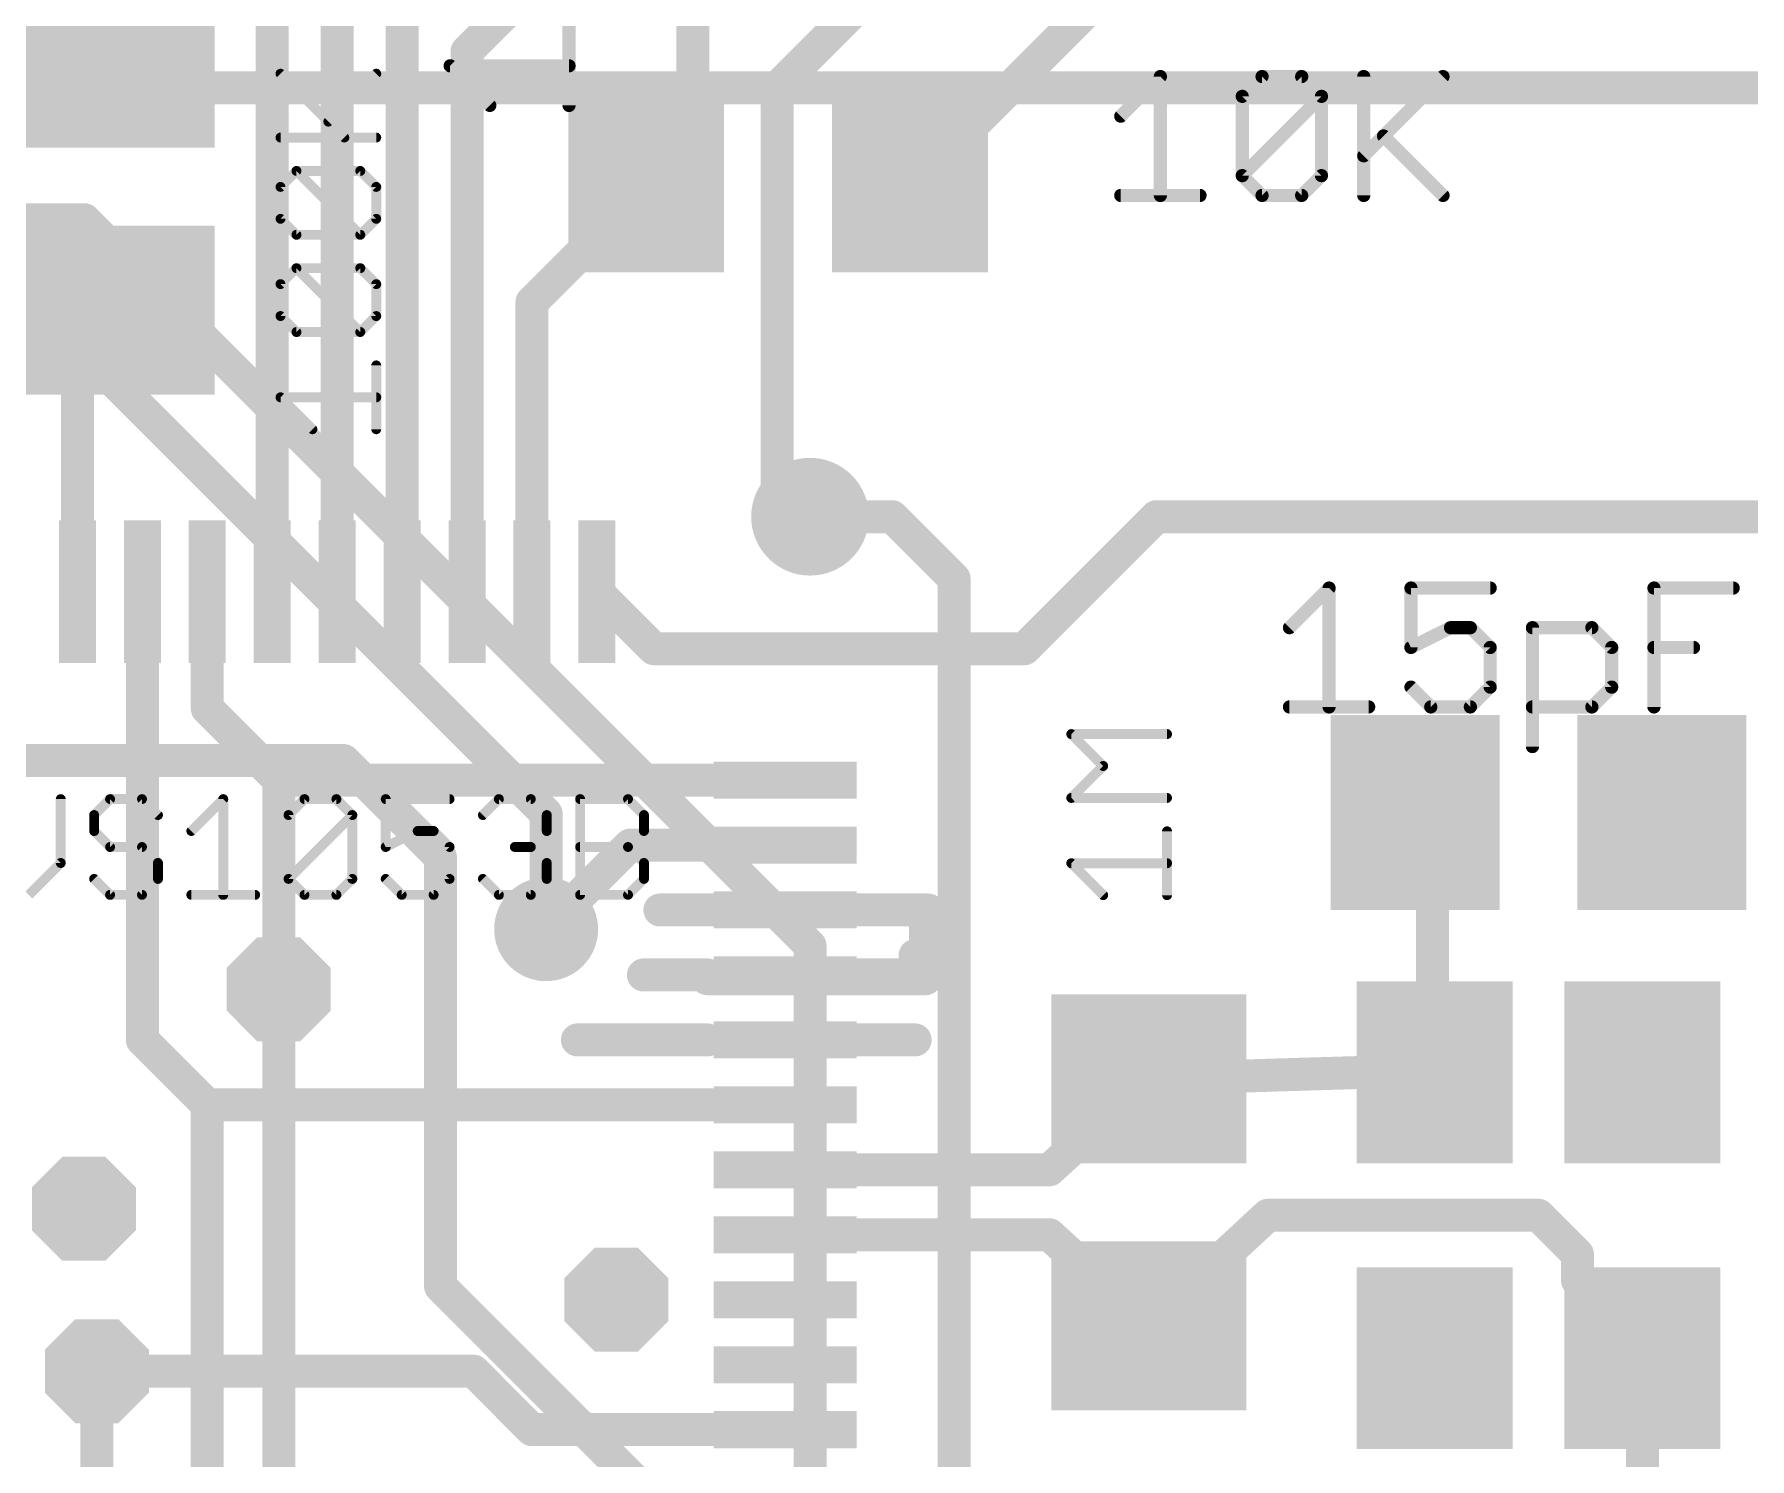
# Model space of a CAD drawing. Extents: x -2.6 to 77.4, y -0.1 to 55.9.
# Drawn here: x 36.32 to 49.53, y 24.63 to 35.59 of the extents above; entities that cross this region are included whole.
import ezdxf

# ---------------------------------------------------------------- set-up
doc = ezdxf.new("R2010")
doc.units = 0
for name, color, linetype in [('1', 12, 'CONTINUOUS'), ('16', 132, 'CONTINUOUS'), ('18', 110, 'CONTINUOUS'), ('27', 253, 'CONTINUOUS')]:
    doc.layers.add(name, color=color, linetype=linetype)

# ---------------------------------------------------------------- blocks, each defined once
blk = doc.blocks.new('RECT')
blk.add_solid([(-0.5, -0.5), (0.5, -0.5), (-0.5, 0.5), (0.5, 0.5)])
blk = doc.blocks.new('OCTAGONV')
at = {"const_width": 0.5}
blk.add_lwpolyline([(-0.25, -0.1036), (-0.25, 0.1036), (-0.1036, 0.25), (0.1036, 0.25), (0.25, 0.1036), (0.25, -0.1036), (0.1036, -0.25), (-0.1036, -0.25), (-0.25, -0.1036), (-0.25, 0.1036)], dxfattribs=at)
blk = doc.blocks.new('ROUNDV')
at = {"const_width": 0.5}
blk.add_lwpolyline([(0, -0.25, 1), (0, 0.25, 1), (0, -0.25)], format="xyb", dxfattribs=at)

msp = doc.modelspace()

# ---------------------------------------------------------------- linework, layer by layer
at = {"layer": '1', "const_width": 0.254}
for points in [[(43.061, 34.408), (45.483, 36.83)], [(38.15, 31.3), (38.15, 36.653)], [(41.389, 34.768), (41.389, 36.457)], [(38.65, 31.3), (38.65, 35.983)], [(39.65, 35.459), (40.005, 35.814)], [(42.037, 35.179), (42.672, 35.814)], [(39.15, 31.3), (39.15, 35.721)], [(39.65, 31.3), (39.65, 35.459)], [(42.037, 32.131), (42.037, 35.179)], [(41.029, 34.408), (41.389, 34.768)], [(40.15, 33.529), (41.029, 34.408)], [(36.65, 33.16), (36.957, 33.467)], [(40.15, 31.3), (40.15, 33.529)], [(36.65, 31.3), (36.65, 33.16)], [(42.291, 31.877), (42.037, 32.131)], [(43.942, 30.861), (44.958, 31.877)], [(44.958, 31.877), (51.689, 31.877)], [(37.15, 31.3), (37.15, 27.85)], [(37.65, 30.4), (37.65, 31.3)], [(40.65, 31.3), (41.089, 30.861)], [(41.089, 30.861), (43.942, 30.861)], [(38.2, 29.85), (37.65, 30.4)], [(42.1, 29.85), (38.2, 29.85)], [(38.2, 28.24), (38.2, 29.85)], [(47.084, 29.6), (46.95, 29.6)], [(47.084, 27.616), (47.084, 29.6)], [(40.259, 28.702), (40.907, 29.35)], [(40.907, 29.35), (42.1, 29.35)], [(41.135, 28.85), (42.1, 28.85)], [(42.1, 28.85), (43.2, 28.85)], [(42.1, 28.85), (43.18, 28.85)], [(43.18, 28.85), (43.18, 28.321)], [(43.1, 28.35), (43.1, 28.5)], [(41.008, 28.35), (41.5, 28.35)], [(41.5, 28.321), (41.5, 28.35)], [(43.18, 28.321), (41.5, 28.321)], [(42.1, 28.35), (43.1, 28.35)], [(37.15, 27.85), (37.65, 27.35)], [(40.5, 27.85), (41.5, 27.85)], [(42.1, 27.85), (43.1, 27.85)], [(44.9, 27.55), (47.084, 27.616)], [(47.084, 27.616), (47.1, 27.6)], [(44.134, 26.85), (44.9, 27.55)], [(42.1, 27.35), (37.65, 27.35)], [(37.65, 27.35), (37.65, 25.3)], [(42.1, 26.85), (44.134, 26.85)], [(44.9, 25.65), (45.816, 26.5)], [(45.816, 26.5), (47.9, 26.5)], [(47.9, 26.5), (48.2, 26.2)], [(42.1, 26.35), (44.134, 26.35)], [(44.134, 26.35), (44.9, 25.65)], [(48.2, 26.2), (48.2, 26)], [(48.2, 26), (48.7, 25.5)], [(48.7, 25.5), (48.7, 25.4)], [(48.7, 23.616), (48.7, 25.4)], [(36.8, 25.3), (37.65, 25.3)], [(37.65, 22.9), (37.65, 25.3)], [(39.7, 25.3), (37.65, 25.3)], [(40.15, 24.85), (39.7, 25.3)], [(42.1, 24.85), (40.15, 24.85)]]:
    msp.add_lwpolyline(points, dxfattribs=at)
at = {"layer": '1', "const_width": 0.127}
for points in [[(39.7135, 35.459, 1), (39.5865, 35.459)], [(39.6051, 35.5039, 1), (39.6949, 35.4141)], [(42.1005, 35.179, 1), (41.9735, 35.179)], [(41.9921, 35.2239, 1), (42.0819, 35.1341)], [(41.4339, 34.7231, 1), (41.3441, 34.8129)], [(41.3255, 34.768, 1), (41.4525, 34.768)], [(40.9841, 34.4529, 1), (41.0739, 34.3631)], [(41.0739, 34.3631, 1), (40.9841, 34.4529)], [(43.0161, 34.4529, 1), (43.1059, 34.3631)], [(37.0019, 33.4221, 1), (36.9121, 33.5119)], [(40.2135, 33.529, 1), (40.0865, 33.529)], [(40.1051, 33.5739, 1), (40.1949, 33.4841)], [(36.7135, 33.16, 1), (36.5865, 33.16)], [(36.6051, 33.2049, 1), (36.6949, 33.1151)], [(42.0819, 32.1759, 1), (41.9921, 32.0861)], [(41.9735, 32.131, 1), (42.1005, 32.131)], [(42.2461, 31.8321, 1), (42.3359, 31.9219)], [(44.958, 31.9405, 1), (44.958, 31.8135)], [(45.0029, 31.8321, 1), (44.9131, 31.9219)], [(36.5865, 31.3, 1), (36.7135, 31.3)], [(37.2135, 31.3, 1), (37.0865, 31.3)], [(37.7135, 31.3, 1), (37.5865, 31.3)], [(38.0865, 31.3, 1), (38.2135, 31.3)], [(38.5865, 31.3, 1), (38.7135, 31.3)], [(39.0865, 31.3, 1), (39.2135, 31.3)], [(39.5865, 31.3, 1), (39.7135, 31.3)], [(40.0865, 31.3, 1), (40.2135, 31.3)], [(40.6949, 31.3449, 1), (40.6051, 31.2551)], [(41.089, 30.9245, 1), (41.089, 30.7975)], [(41.0441, 30.8161, 1), (41.1339, 30.9059)], [(43.8971, 30.9059, 1), (43.9869, 30.8161)], [(43.942, 30.7975, 1), (43.942, 30.9245)], [(37.6949, 30.4449, 1), (37.6051, 30.3551)], [(37.5865, 30.4, 1), (37.7135, 30.4)], [(38.2, 29.9135, 1), (38.2, 29.7865)], [(38.2635, 29.85, 1), (38.1365, 29.85)], [(38.1551, 29.8051, 1), (38.2449, 29.8949)], [(42.1, 29.7865, 1), (42.1, 29.9135)], [(46.95, 29.6635, 1), (46.95, 29.5365)], [(47.1475, 29.6, 1), (47.0205, 29.6)], [(47.084, 29.5365, 1), (47.084, 29.6635)], [(40.907, 29.4135, 1), (40.907, 29.2865)], [(40.9519, 29.3051, 1), (40.8621, 29.3949)], [(42.1, 29.2865, 1), (42.1, 29.4135)], [(41.135, 28.9135, 1), (41.135, 28.7865)], [(42.1, 28.9135, 1), (42.1, 28.7865)], [(42.1, 28.9135, 1), (42.1, 28.7865)], [(42.1, 28.7865, 1), (42.1, 28.9135)], [(43.2435, 28.85, 1), (43.1165, 28.85)], [(43.18, 28.7865, 1), (43.18, 28.9135)], [(43.2, 28.7865, 1), (43.2, 28.9135)], [(40.2141, 28.7469, 1), (40.3039, 28.6571)], [(43.1635, 28.5, 1), (43.0365, 28.5)], [(41.008, 28.4135, 1), (41.008, 28.2865)], [(41.5635, 28.35, 1), (41.4365, 28.35)], [(41.5, 28.3845, 1), (41.5, 28.2575)], [(41.5, 28.2865, 1), (41.5, 28.4135)], [(42.1, 28.4135, 1), (42.1, 28.2865)], [(43.0365, 28.35, 1), (43.1635, 28.35)], [(43.1, 28.2865, 1), (43.1, 28.4135)], [(43.18, 28.2575, 1), (43.18, 28.3845)], [(38.1365, 28.24, 1), (38.2635, 28.24)], [(41.4365, 28.321, 1), (41.5635, 28.321)], [(43.1165, 28.321, 1), (43.2435, 28.321)], [(37.1949, 27.8949, 1), (37.1051, 27.8051)], [(37.0865, 27.85, 1), (37.2135, 27.85)], [(40.5, 27.9135, 1), (40.5, 27.7865)], [(41.5, 27.7865, 1), (41.5, 27.9135)], [(42.1, 27.9135, 1), (42.1, 27.7865)], [(43.1, 27.7865, 1), (43.1, 27.9135)], [(47.1289, 27.6609, 1), (47.0391, 27.5711)], [(47.0859, 27.5525, 1), (47.0821, 27.6795)], [(44.8981, 27.6135, 1), (44.9019, 27.4865)], [(44.9428, 27.5031, 1), (44.8572, 27.5969)], [(47.0205, 27.616, 1), (47.1475, 27.616)], [(47.0551, 27.5551, 1), (47.1449, 27.6449)], [(37.65, 27.4135, 1), (37.65, 27.2865)], [(37.7135, 27.35, 1), (37.5865, 27.35)], [(42.1, 27.2865, 1), (42.1, 27.4135)], [(37.6051, 27.3051, 1), (37.6949, 27.3949)], [(42.1, 26.9135, 1), (42.1, 26.7865)], [(44.0912, 26.8969, 1), (44.1768, 26.8031)], [(44.134, 26.7865, 1), (44.134, 26.9135)], [(45.816, 26.5635, 1), (45.816, 26.4365)], [(45.8592, 26.4535, 1), (45.7728, 26.5465)], [(47.9449, 26.5449, 1), (47.8551, 26.4551)], [(47.9, 26.4365, 1), (47.9, 26.5635)], [(42.1, 26.4135, 1), (42.1, 26.2865)], [(44.1768, 26.3969, 1), (44.0912, 26.3031)], [(44.134, 26.2865, 1), (44.134, 26.4135)], [(48.2635, 26.2, 1), (48.1365, 26.2)], [(48.1551, 26.1551, 1), (48.2449, 26.2449)], [(48.2449, 26.0449, 1), (48.1551, 25.9551)], [(48.1365, 26, 1), (48.2635, 26)], [(44.8568, 25.6965, 1), (44.9432, 25.6035)], [(44.8572, 25.6031, 1), (44.9428, 25.6969)], [(48.7635, 25.5, 1), (48.6365, 25.5)], [(48.7635, 25.4, 1), (48.6365, 25.4)], [(48.6551, 25.4551, 1), (48.7449, 25.5449)], [(36.8, 25.3635, 1), (36.8, 25.2365)], [(37.7135, 25.3, 1), (37.5865, 25.3)], [(37.65, 25.3635, 1), (37.65, 25.2365)], [(37.5865, 25.3, 1), (37.7135, 25.3)], [(37.65, 25.2365, 1), (37.65, 25.3635)], [(39.7449, 25.3449, 1), (39.6551, 25.2551)], [(39.7, 25.2365, 1), (39.7, 25.3635)], [(48.6365, 25.4, 1), (48.7635, 25.4)], [(40.15, 24.9135, 1), (40.15, 24.7865)], [(42.1, 24.7865, 1), (42.1, 24.9135)], [(40.1051, 24.8051, 1), (40.1949, 24.8949)]]:
    msp.add_lwpolyline(points, format="xyb", dxfattribs=at)
at = {"layer": '16', "const_width": 0.254}
for points in [[(27.178, 35.179), (54.356, 35.179)], [(35.179, 34.163), (36.703, 34.163)], [(36.703, 34.163), (42.291, 28.575)], [(27.178, 33.401), (36.449, 33.401)], [(36.449, 33.401), (40.259, 29.591)], [(42.923, 31.877), (42.291, 31.877)], [(43.4, 31.4), (42.923, 31.877)], [(43.4, 24.1), (43.4, 31.4)], [(35.85, 30), (38.7, 30)], [(38.7, 30), (39.446, 29.254)], [(40.259, 29.591), (40.259, 28.702)], [(39.446, 29.254), (39.446, 25.954)], [(42.291, 28.575), (42.291, 23.876)], [(38.2, 28.24), (38.2, 23.35)], [(46, 19.4), (39.446, 25.954)], [(36.8, 25.3), (36.8, 22.957)]]:
    msp.add_lwpolyline(points, dxfattribs=at)
at = {"layer": '16', "const_width": 0.127}
for points in [[(36.7479, 34.2079, 1), (36.6581, 34.1181)], [(36.703, 34.0995, 1), (36.703, 34.2265)], [(36.4939, 33.4459, 1), (36.4041, 33.3561)], [(36.449, 33.3375, 1), (36.449, 33.4645)], [(42.291, 31.9405, 1), (42.291, 31.8135)], [(42.9679, 31.9219, 1), (42.8781, 31.8321)], [(42.923, 31.8135, 1), (42.923, 31.9405)], [(43.4635, 31.4, 1), (43.3365, 31.4)], [(43.3551, 31.3551, 1), (43.4449, 31.4449)], [(38.7449, 30.0449, 1), (38.6551, 29.9551)], [(38.7, 29.9365, 1), (38.7, 30.0635)], [(40.3225, 29.591, 1), (40.1955, 29.591)], [(40.2141, 29.5461, 1), (40.3039, 29.6359)], [(39.5095, 29.254, 1), (39.3825, 29.254)], [(39.4011, 29.2091, 1), (39.4909, 29.2989)], [(40.1955, 28.702, 1), (40.3225, 28.702)], [(42.3545, 28.575, 1), (42.2275, 28.575)], [(42.2461, 28.5301, 1), (42.3359, 28.6199)], [(38.2635, 28.24, 1), (38.1365, 28.24)], [(39.4909, 25.9989, 1), (39.4011, 25.9091)], [(39.3825, 25.954, 1), (39.5095, 25.954)], [(36.8635, 25.3, 1), (36.7365, 25.3)]]:
    msp.add_lwpolyline(points, format="xyb", dxfattribs=at)
at = {"layer": '27'}
for points, const_width in [([(40.4352, 35.0427), (40.4352, 35.6528)], 0.1016), ([(39.8251, 35.0427), (39.52, 35.3477)], 0.1016), ([(39.52, 35.3477), (40.4352, 35.3477)], 0.1016), ([(38.7052, 34.7953), (38.2137, 35.2868)], 0.0762), ([(38.5823, 34.9182), (38.9509, 35.2868)], 0.0762), ([(44.6834, 34.9599), (44.9885, 35.265)], 0.1016), ([(44.9885, 35.265), (44.9885, 34.3498)], 0.1016), ([(45.6189, 35.1125), (45.7714, 35.265)], 0.1016), ([(45.7714, 35.265), (46.0765, 35.265)], 0.1016), ([(46.0765, 35.265), (46.229, 35.1125)], 0.1016), ([(46.5544, 35.265), (46.5544, 34.3498)], 0.1016), ([(46.5544, 34.6549), (47.1646, 35.265)], 0.1016), ([(45.6189, 34.5023), (45.6189, 35.1125)], 0.1016), ([(45.6189, 34.5023), (46.229, 35.1125)], 0.1016), ([(46.229, 35.1125), (46.229, 34.5023)], 0.1016), ([(38.2137, 34.7953), (38.9509, 34.7953)], 0.0762), ([(46.707, 34.8074), (47.1646, 34.3498)], 0.1016), ([(38.2137, 34.4155), (38.3365, 34.5384)], 0.0762), ([(38.3365, 34.5384), (38.828, 34.5384)], 0.0762), ([(38.828, 34.0469), (38.3365, 34.5384)], 0.0762), ([(38.828, 34.5384), (38.9509, 34.4155)], 0.0762), ([(45.7714, 34.3498), (45.6189, 34.5023)], 0.1016), ([(46.229, 34.5023), (46.0765, 34.3498)], 0.1016), ([(38.2137, 34.1698), (38.2137, 34.4155)], 0.0762), ([(38.9509, 34.4155), (38.9509, 34.1698)], 0.0762), ([(44.6834, 34.3498), (45.2935, 34.3498)], 0.1016), ([(46.0765, 34.3498), (45.7714, 34.3498)], 0.1016), ([(38.3365, 34.0469), (38.2137, 34.1698)], 0.0762), ([(38.828, 34.0469), (38.3365, 34.0469)], 0.0762), ([(38.9509, 34.1698), (38.828, 34.0469)], 0.0762), ([(38.2137, 33.6671), (38.3365, 33.79)], 0.0762), ([(38.3365, 33.79), (38.828, 33.79)], 0.0762), ([(38.828, 33.2985), (38.3365, 33.79)], 0.0762), ([(38.828, 33.79), (38.9509, 33.6671)], 0.0762), ([(38.2137, 33.4214), (38.2137, 33.6671)], 0.0762), ([(38.9509, 33.6671), (38.9509, 33.4214)], 0.0762), ([(38.3365, 33.2985), (38.2137, 33.4214)], 0.0762), ([(38.9509, 33.4214), (38.828, 33.2985)], 0.0762), ([(38.828, 33.2985), (38.3365, 33.2985)], 0.0762), ([(38.9509, 32.5501), (38.9509, 33.0416)], 0.0762), ([(38.4594, 32.5501), (38.2137, 32.7958)], 0.0762), ([(38.2137, 32.7958), (38.9509, 32.7958)], 0.0762), ([(45.9823, 31.0229), (46.2874, 31.328)], 0.1016), ([(46.2874, 31.328), (46.2874, 30.4128)], 0.1016), ([(47.5279, 31.328), (46.9178, 31.328)], 0.1016), ([(46.9178, 31.328), (46.9178, 30.8704)], 0.1016), ([(48.7889, 30.4128), (48.7889, 31.328)], 0.1016), ([(48.7889, 31.328), (49.399, 31.328)], 0.1016), ([(46.9178, 30.8704), (47.2229, 31.0229)], 0.1016), ([(47.2229, 31.0229), (47.3754, 31.0229)], 0.1016), ([(47.3754, 31.0229), (47.5279, 30.8704)], 0.1016), ([(47.8533, 30.1077), (47.8533, 31.0229)], 0.1016), ([(47.8533, 31.0229), (48.3109, 31.0229)], 0.1016), ([(48.3109, 31.0229), (48.4635, 30.8704)], 0.1016), ([(47.5279, 30.8704), (47.5279, 30.5653)], 0.1016), ([(48.4635, 30.8704), (48.4635, 30.5653)], 0.1016), ([(48.7889, 30.8704), (49.0939, 30.8704)], 0.1016), ([(47.0703, 30.4128), (46.9178, 30.5653)], 0.1016), ([(47.5279, 30.5653), (47.3754, 30.4128)], 0.1016), ([(48.4635, 30.5653), (48.3109, 30.4128)], 0.1016), ([(45.9823, 30.4128), (46.5924, 30.4128)], 0.1016), ([(47.3754, 30.4128), (47.0703, 30.4128)], 0.1016), ([(48.3109, 30.4128), (47.8533, 30.4128)], 0.1016), ([(44.5482, 29.9581), (44.3025, 30.2039)], 0.0762), ([(44.3025, 30.2039), (45.0397, 30.2039)], 0.0762), ([(44.3025, 29.7124), (44.5482, 29.9581)], 0.0762), ([(36.5218, 29.2119), (36.5218, 29.7034)], 0.0762), ([(36.9016, 29.7034), (36.7787, 29.5806)], 0.0762), ([(37.1473, 29.7034), (36.9016, 29.7034)], 0.0762), ([(37.2702, 29.5806), (37.1473, 29.7034)], 0.0762), ([(37.5271, 29.4577), (37.7729, 29.7034)], 0.0762), ([(37.7729, 29.7034), (37.7729, 28.9662)], 0.0762), ([(38.2755, 29.5806), (38.3984, 29.7034)], 0.0762), ([(38.3984, 29.7034), (38.6442, 29.7034)], 0.0762), ([(38.6442, 29.7034), (38.767, 29.5806)], 0.0762), ([(39.5154, 29.7034), (39.024, 29.7034)], 0.0762), ([(39.024, 29.7034), (39.024, 29.3348)], 0.0762), ([(39.7724, 29.5806), (39.8952, 29.7034)], 0.0762), ([(39.8952, 29.7034), (40.141, 29.7034)], 0.0762), ([(40.141, 29.7034), (40.2639, 29.5806)], 0.0762), ([(40.5208, 28.9662), (40.5208, 29.7034)], 0.0762), ([(40.5208, 29.7034), (40.8894, 29.7034)], 0.0762), ([(40.8894, 29.7034), (41.0123, 29.5806)], 0.0762), ([(45.0397, 29.7124), (44.3025, 29.7124)], 0.0762), ([(36.7787, 29.5806), (36.7787, 29.4577)], 0.0762), ([(38.2755, 29.0891), (38.2755, 29.5806)], 0.0762), ([(38.2755, 29.0891), (38.767, 29.5806)], 0.0762), ([(38.767, 29.5806), (38.767, 29.0891)], 0.0762), ([(40.2639, 29.5806), (40.2639, 29.4577)], 0.0762), ([(41.0123, 29.5806), (41.0123, 29.4577)], 0.0762), ([(36.7787, 29.4577), (36.9016, 29.3348)], 0.0762), ([(39.024, 29.3348), (39.2697, 29.4577)], 0.0762), ([(39.2697, 29.4577), (39.3926, 29.4577)], 0.0762), ([(39.3926, 29.4577), (39.5154, 29.3348)], 0.0762), ([(40.2639, 29.4577), (40.141, 29.3348)], 0.0762), ([(41.0123, 29.4577), (40.8894, 29.3348)], 0.0762), ([(45.0397, 28.964), (45.0397, 29.4555)], 0.0762), ([(36.9016, 29.3348), (37.1473, 29.3348)], 0.0762), ([(37.1473, 29.3348), (37.2702, 29.2119)], 0.0762), ([(39.5154, 29.3348), (39.5154, 29.0891)], 0.0762), ([(40.141, 29.3348), (40.0181, 29.3348)], 0.0762), ([(40.141, 29.3348), (40.2639, 29.2119)], 0.0762), ([(40.5208, 29.3348), (40.8894, 29.3348)], 0.0762), ([(40.8894, 29.3348), (41.0123, 29.2119)], 0.0762), ([(36.276, 28.9662), (36.5218, 29.2119)], 0.0762), ([(37.2702, 29.2119), (37.2702, 29.0891)], 0.0762), ([(40.2639, 29.2119), (40.2639, 29.0891)], 0.0762), ([(41.0123, 29.2119), (41.0123, 29.0891)], 0.0762), ([(44.5482, 28.964), (44.3025, 29.2097)], 0.0762), ([(44.3025, 29.2097), (45.0397, 29.2097)], 0.0762), ([(36.9016, 28.9662), (36.7787, 29.0891)], 0.0762), ([(37.2702, 29.0891), (37.1473, 28.9662)], 0.0762), ([(38.3984, 28.9662), (38.2755, 29.0891)], 0.0762), ([(38.767, 29.0891), (38.6442, 28.9662)], 0.0762), ([(39.1468, 28.9662), (39.024, 29.0891)], 0.0762), ([(39.5154, 29.0891), (39.3926, 28.9662)], 0.0762), ([(39.8952, 28.9662), (39.7724, 29.0891)], 0.0762), ([(40.2639, 29.0891), (40.141, 28.9662)], 0.0762), ([(41.0123, 29.0891), (40.8894, 28.9662)], 0.0762), ([(37.1473, 28.9662), (36.9016, 28.9662)], 0.0762), ([(37.5271, 28.9662), (38.0186, 28.9662)], 0.0762), ([(38.6442, 28.9662), (38.3984, 28.9662)], 0.0762), ([(39.3926, 28.9662), (39.1468, 28.9662)], 0.0762), ([(40.141, 28.9662), (39.8952, 28.9662)], 0.0762), ([(40.8894, 28.9662), (40.5208, 28.9662)], 0.0762)]:
    msp.add_lwpolyline(points, dxfattribs=dict(at, const_width=const_width))
for points, const_width in [([(39.52, 35.3731, 1), (39.52, 35.3223)], 0.0508), ([(39.538, 35.3657, 1), (39.5021, 35.3298)], 0.0508), ([(40.4352, 35.3223, 1), (40.4352, 35.3731)], 0.0508), ([(38.2271, 35.3003, 1), (38.2002, 35.2734)], 0.0381), ([(38.9644, 35.2734, 1), (38.9374, 35.3003)], 0.0381), ([(45.0139, 35.265, 1), (44.9631, 35.265)], 0.0508), ([(45.0064, 35.247, 1), (44.9705, 35.2829)], 0.0508), ([(45.7714, 35.2904, 1), (45.7714, 35.2396)], 0.0508), ([(45.7894, 35.247, 1), (45.7535, 35.2829)], 0.0508), ([(46.0945, 35.2829, 1), (46.0585, 35.247)], 0.0508), ([(46.0765, 35.2396, 1), (46.0765, 35.2904)], 0.0508), ([(46.5798, 35.265, 1), (46.529, 35.265)], 0.0508), ([(47.1825, 35.247, 1), (47.1466, 35.2829)], 0.0508), ([(45.6443, 35.1125, 1), (45.5935, 35.1125)], 0.0508), ([(45.601, 35.1304, 1), (45.6369, 35.0945)], 0.0508), ([(46.2544, 35.1125, 1), (46.2036, 35.1125)], 0.0508), ([(46.247, 35.0945, 1), (46.2111, 35.1304)], 0.0508), ([(46.2111, 35.0945, 1), (46.247, 35.1304)], 0.0508), ([(39.8071, 35.0247, 1), (39.843, 35.0606)], 0.0508), ([(40.4098, 35.0427, 1), (40.4606, 35.0427)], 0.0508), ([(44.6654, 34.9779, 1), (44.7014, 34.942)], 0.0508), ([(38.5688, 34.9317, 1), (38.5958, 34.9047)], 0.0381), ([(38.2137, 34.8144, 1), (38.2137, 34.7763)], 0.0381), ([(38.6917, 34.7819, 1), (38.7186, 34.8088)], 0.0381), ([(38.9509, 34.7763, 1), (38.9509, 34.8144)], 0.0381), ([(46.7249, 34.8254, 1), (46.689, 34.7894)], 0.0508), ([(46.5365, 34.6728, 1), (46.5724, 34.6369)], 0.0508), ([(38.3365, 34.5575, 1), (38.3365, 34.5194)], 0.0381), ([(38.35, 34.5519, 1), (38.3231, 34.5249)], 0.0381), ([(38.35, 34.5249, 1), (38.3231, 34.5519)], 0.0381), ([(38.8415, 34.5519, 1), (38.8146, 34.5249)], 0.0381), ([(38.828, 34.5194, 1), (38.828, 34.5575)], 0.0381), ([(45.5935, 34.5023, 1), (45.6443, 34.5023)], 0.0508), ([(45.6369, 34.5203, 1), (45.601, 34.4844)], 0.0508), ([(45.601, 34.5203, 1), (45.6369, 34.4844)], 0.0508), ([(46.2036, 34.5023, 1), (46.2544, 34.5023)], 0.0508), ([(46.247, 34.4844, 1), (46.2111, 34.5203)], 0.0508), ([(38.2327, 34.4155, 1), (38.1946, 34.4155)], 0.0381), ([(38.2002, 34.429, 1), (38.2271, 34.4021)], 0.0381), ([(38.97, 34.4155, 1), (38.9319, 34.4155)], 0.0381), ([(38.9374, 34.4021, 1), (38.9644, 34.429)], 0.0381), ([(44.6834, 34.3752, 1), (44.6834, 34.3244)], 0.0508), ([(44.9631, 34.3498, 1), (45.0139, 34.3498)], 0.0508), ([(45.2935, 34.3244, 1), (45.2935, 34.3752)], 0.0508), ([(45.7714, 34.3752, 1), (45.7714, 34.3244)], 0.0508), ([(45.7535, 34.3318, 1), (45.7894, 34.3678)], 0.0508), ([(46.0585, 34.3678, 1), (46.0945, 34.3318)], 0.0508), ([(46.0765, 34.3244, 1), (46.0765, 34.3752)], 0.0508), ([(46.529, 34.3498, 1), (46.5798, 34.3498)], 0.0508), ([(47.1466, 34.3318, 1), (47.1825, 34.3678)], 0.0508), ([(38.2271, 34.1833, 1), (38.2002, 34.1563)], 0.0381), ([(38.1946, 34.1698, 1), (38.2327, 34.1698)], 0.0381), ([(38.3365, 34.066, 1), (38.3365, 34.0279)], 0.0381), ([(38.3231, 34.0335, 1), (38.35, 34.0604)], 0.0381), ([(38.8146, 34.0604, 1), (38.8415, 34.0335)], 0.0381), ([(38.8146, 34.0335, 1), (38.8415, 34.0604)], 0.0381), ([(38.828, 34.0279, 1), (38.828, 34.066)], 0.0381), ([(38.9319, 34.1698, 1), (38.97, 34.1698)], 0.0381), ([(38.9644, 34.1563, 1), (38.9374, 34.1833)], 0.0381), ([(38.35, 33.8035, 1), (38.3231, 33.7765)], 0.0381), ([(38.3365, 33.809, 1), (38.3365, 33.7709)], 0.0381), ([(38.35, 33.7765, 1), (38.3231, 33.8035)], 0.0381), ([(38.8415, 33.8035, 1), (38.8146, 33.7765)], 0.0381), ([(38.828, 33.7709, 1), (38.828, 33.809)], 0.0381), ([(38.2327, 33.6671, 1), (38.1946, 33.6671)], 0.0381), ([(38.2002, 33.6806, 1), (38.2271, 33.6537)], 0.0381), ([(38.97, 33.6671, 1), (38.9319, 33.6671)], 0.0381), ([(38.9374, 33.6537, 1), (38.9644, 33.6806)], 0.0381), ([(38.2271, 33.4349, 1), (38.2002, 33.4079)], 0.0381), ([(38.1946, 33.4214, 1), (38.2327, 33.4214)], 0.0381), ([(38.9319, 33.4214, 1), (38.97, 33.4214)], 0.0381), ([(38.9644, 33.4079, 1), (38.9374, 33.4349)], 0.0381), ([(38.3365, 33.3176, 1), (38.3365, 33.2795)], 0.0381), ([(38.3231, 33.285, 1), (38.35, 33.312)], 0.0381), ([(38.8146, 33.312, 1), (38.8415, 33.285)], 0.0381), ([(38.8146, 33.285, 1), (38.8415, 33.312)], 0.0381), ([(38.828, 33.2795, 1), (38.828, 33.3176)], 0.0381), ([(38.97, 33.0416, 1), (38.9319, 33.0416)], 0.0381), ([(38.2137, 32.8149, 1), (38.2137, 32.7768)], 0.0381), ([(38.2271, 32.8093, 1), (38.2002, 32.7824)], 0.0381), ([(38.9509, 32.7768, 1), (38.9509, 32.8149)], 0.0381), ([(38.4459, 32.5366, 1), (38.4729, 32.5636)], 0.0381), ([(38.9319, 32.5501, 1), (38.97, 32.5501)], 0.0381), ([(46.3128, 31.328, 1), (46.262, 31.328)], 0.0508), ([(46.3053, 31.31, 1), (46.2694, 31.3459)], 0.0508), ([(46.9178, 31.3534, 1), (46.9178, 31.3026)], 0.0508), ([(46.9432, 31.328, 1), (46.8924, 31.328)], 0.0508), ([(47.5279, 31.3026, 1), (47.5279, 31.3534)], 0.0508), ([(48.8143, 31.328, 1), (48.7635, 31.328)], 0.0508), ([(48.7889, 31.3534, 1), (48.7889, 31.3026)], 0.0508), ([(49.399, 31.3026, 1), (49.399, 31.3534)], 0.0508), ([(45.9643, 31.0409, 1), (46.0003, 31.005)], 0.0508), ([(47.2229, 31.0483, 1), (47.2229, 30.9975)], 0.0508), ([(47.2342, 31.0002, 1), (47.2115, 31.0456)], 0.0508), ([(47.3934, 31.0409, 1), (47.3574, 31.005)], 0.0508), ([(47.3754, 30.9975, 1), (47.3754, 31.0483)], 0.0508), ([(47.8787, 31.0229, 1), (47.8279, 31.0229)], 0.0508), ([(47.8533, 31.0483, 1), (47.8533, 30.9975)], 0.0508), ([(48.3289, 31.0409, 1), (48.293, 31.005)], 0.0508), ([(48.3109, 30.9975, 1), (48.3109, 31.0483)], 0.0508), ([(46.9065, 30.8931, 1), (46.9292, 30.8477)], 0.0508), ([(47.5533, 30.8704, 1), (47.5025, 30.8704)], 0.0508), ([(47.51, 30.8524, 1), (47.5459, 30.8884)], 0.0508), ([(48.4889, 30.8704, 1), (48.4381, 30.8704)], 0.0508), ([(48.4455, 30.8524, 1), (48.4814, 30.8884)], 0.0508), ([(48.7889, 30.8958, 1), (48.7889, 30.845)], 0.0508), ([(49.0939, 30.845, 1), (49.0939, 30.8958)], 0.0508), ([(46.8924, 30.8704, 1), (46.9432, 30.8704)], 0.0508), ([(46.9358, 30.5833, 1), (46.8999, 30.5474)], 0.0508), ([(47.5025, 30.5653, 1), (47.5533, 30.5653)], 0.0508), ([(47.5459, 30.5474, 1), (47.51, 30.5833)], 0.0508), ([(48.4381, 30.5653, 1), (48.4889, 30.5653)], 0.0508), ([(48.4814, 30.5474, 1), (48.4455, 30.5833)], 0.0508), ([(45.9823, 30.4382, 1), (45.9823, 30.3874)], 0.0508), ([(46.262, 30.4128, 1), (46.3128, 30.4128)], 0.0508), ([(46.5924, 30.3874, 1), (46.5924, 30.4382)], 0.0508), ([(47.0703, 30.4382, 1), (47.0703, 30.3874)], 0.0508), ([(47.0524, 30.3948, 1), (47.0883, 30.4308)], 0.0508), ([(47.3574, 30.4308, 1), (47.3934, 30.3948)], 0.0508), ([(47.3754, 30.3874, 1), (47.3754, 30.4382)], 0.0508), ([(47.8533, 30.4382, 1), (47.8533, 30.3874)], 0.0508), ([(48.293, 30.4308, 1), (48.3289, 30.3948)], 0.0508), ([(48.3109, 30.3874, 1), (48.3109, 30.4382)], 0.0508), ([(48.7635, 30.4128, 1), (48.8143, 30.4128)], 0.0508), ([(44.3159, 30.2173, 1), (44.289, 30.1904)], 0.0381), ([(44.3025, 30.2229, 1), (44.3025, 30.1848)], 0.0381), ([(45.0397, 30.1848, 1), (45.0397, 30.2229)], 0.0381), ([(47.8279, 30.1077, 1), (47.8787, 30.1077)], 0.0508), ([(44.5617, 29.9447, 1), (44.5347, 29.9716)], 0.0381), ([(44.5347, 29.9447, 1), (44.5617, 29.9716)], 0.0381), ([(36.5408, 29.7034, 1), (36.5027, 29.7034)], 0.0381), ([(36.9016, 29.7225, 1), (36.9016, 29.6844)], 0.0381), ([(36.915, 29.69, 1), (36.8881, 29.7169)], 0.0381), ([(37.1608, 29.7169, 1), (37.1338, 29.69)], 0.0381), ([(37.1473, 29.6844, 1), (37.1473, 29.7225)], 0.0381), ([(37.7919, 29.7034, 1), (37.7538, 29.7034)], 0.0381), ([(37.7863, 29.69, 1), (37.7594, 29.7169)], 0.0381), ([(38.3984, 29.7225, 1), (38.3984, 29.6844)], 0.0381), ([(38.4119, 29.69, 1), (38.3849, 29.7169)], 0.0381), ([(38.6576, 29.7169, 1), (38.6307, 29.69)], 0.0381), ([(38.6442, 29.6844, 1), (38.6442, 29.7225)], 0.0381), ([(39.043, 29.7034, 1), (39.0049, 29.7034)], 0.0381), ([(39.024, 29.7225, 1), (39.024, 29.6844)], 0.0381), ([(39.5154, 29.6844, 1), (39.5154, 29.7225)], 0.0381), ([(39.8952, 29.7225, 1), (39.8952, 29.6844)], 0.0381), ([(39.9087, 29.69, 1), (39.8818, 29.7169)], 0.0381), ([(40.1545, 29.7169, 1), (40.1275, 29.69)], 0.0381), ([(40.141, 29.6844, 1), (40.141, 29.7225)], 0.0381), ([(40.5398, 29.7034, 1), (40.5017, 29.7034)], 0.0381), ([(40.5208, 29.7225, 1), (40.5208, 29.6844)], 0.0381), ([(40.9029, 29.7169, 1), (40.8759, 29.69)], 0.0381), ([(40.8894, 29.6844, 1), (40.8894, 29.7225)], 0.0381), ([(44.289, 29.7259, 1), (44.3159, 29.6989)], 0.0381), ([(44.3025, 29.7314, 1), (44.3025, 29.6933)], 0.0381), ([(45.0397, 29.6933, 1), (45.0397, 29.7314)], 0.0381), ([(36.7652, 29.594, 1), (36.7922, 29.5671)], 0.0381), ([(36.7978, 29.5806, 1), (36.7597, 29.5806)], 0.0381), ([(37.2567, 29.5671, 1), (37.2837, 29.594)], 0.0381), ([(38.2946, 29.5806, 1), (38.2565, 29.5806)], 0.0381), ([(38.2621, 29.594, 1), (38.289, 29.5671)], 0.0381), ([(38.7861, 29.5806, 1), (38.748, 29.5806)], 0.0381), ([(38.7805, 29.5671, 1), (38.7536, 29.594)], 0.0381), ([(38.7536, 29.5671, 1), (38.7805, 29.594)], 0.0381), ([(39.7589, 29.594, 1), (39.7858, 29.5671)], 0.0381), ([(40.2829, 29.5806, 1), (40.2448, 29.5806)], 0.0381), ([(40.2504, 29.5671, 1), (40.2773, 29.594)], 0.0381), ([(41.0313, 29.5806, 1), (40.9932, 29.5806)], 0.0381), ([(40.9988, 29.5671, 1), (41.0257, 29.594)], 0.0381), ([(36.7922, 29.4712, 1), (36.7652, 29.4442)], 0.0381), ([(36.7597, 29.4577, 1), (36.7978, 29.4577)], 0.0381), ([(37.5137, 29.4712, 1), (37.5406, 29.4442)], 0.0381), ([(39.2697, 29.4767, 1), (39.2697, 29.4386)], 0.0381), ([(39.2782, 29.4406, 1), (39.2612, 29.4747)], 0.0381), ([(39.406, 29.4712, 1), (39.3791, 29.4442)], 0.0381), ([(39.3926, 29.4386, 1), (39.3926, 29.4767)], 0.0381), ([(40.2448, 29.4577, 1), (40.2829, 29.4577)], 0.0381), ([(40.2773, 29.4442, 1), (40.2504, 29.4712)], 0.0381), ([(40.9932, 29.4577, 1), (41.0313, 29.4577)], 0.0381), ([(41.0257, 29.4442, 1), (40.9988, 29.4712)], 0.0381), ([(45.0588, 29.4555, 1), (45.0207, 29.4555)], 0.0381), ([(36.9016, 29.3539, 1), (36.9016, 29.3158)], 0.0381), ([(36.8881, 29.3213, 1), (36.915, 29.3483)], 0.0381), ([(37.1608, 29.3483, 1), (37.1338, 29.3213)], 0.0381), ([(37.1473, 29.3158, 1), (37.1473, 29.3539)], 0.0381), ([(39.0154, 29.3519, 1), (39.0325, 29.3178)], 0.0381), ([(39.0049, 29.3348, 1), (39.043, 29.3348)], 0.0381), ([(39.5345, 29.3348, 1), (39.4964, 29.3348)], 0.0381), ([(39.502, 29.3213, 1), (39.5289, 29.3483)], 0.0381), ([(40.0181, 29.3539, 1), (40.0181, 29.3158)], 0.0381), ([(40.1545, 29.3483, 1), (40.1275, 29.3213)], 0.0381), ([(40.1275, 29.3483, 1), (40.1545, 29.3213)], 0.0381), ([(40.141, 29.3158, 1), (40.141, 29.3539)], 0.0381), ([(40.5208, 29.3539, 1), (40.5208, 29.3158)], 0.0381), ([(40.9029, 29.3483, 1), (40.8759, 29.3213)], 0.0381), ([(40.8759, 29.3483, 1), (40.9029, 29.3213)], 0.0381), ([(40.8894, 29.3158, 1), (40.8894, 29.3539)], 0.0381), ([(36.5027, 29.2119, 1), (36.5408, 29.2119)], 0.0381), ([(36.5352, 29.1985, 1), (36.5083, 29.2254)], 0.0381), ([(37.2892, 29.2119, 1), (37.2511, 29.2119)], 0.0381), ([(37.2567, 29.1985, 1), (37.2837, 29.2254)], 0.0381), ([(40.2829, 29.2119, 1), (40.2448, 29.2119)], 0.0381), ([(40.2504, 29.1985, 1), (40.2773, 29.2254)], 0.0381), ([(41.0313, 29.2119, 1), (40.9932, 29.2119)], 0.0381), ([(40.9988, 29.1985, 1), (41.0257, 29.2254)], 0.0381), ([(44.3159, 29.2232, 1), (44.289, 29.1962)], 0.0381), ([(44.3025, 29.2288, 1), (44.3025, 29.1907)], 0.0381), ([(45.0397, 29.1907, 1), (45.0397, 29.2288)], 0.0381), ([(36.7922, 29.1025, 1), (36.7652, 29.0756)], 0.0381), ([(37.2511, 29.0891, 1), (37.2892, 29.0891)], 0.0381), ([(37.2837, 29.0756, 1), (37.2567, 29.1025)], 0.0381), ([(38.289, 29.1025, 1), (38.2621, 29.0756)], 0.0381), ([(38.2621, 29.1025, 1), (38.289, 29.0756)], 0.0381), ([(38.2565, 29.0891, 1), (38.2946, 29.0891)], 0.0381), ([(38.748, 29.0891, 1), (38.7861, 29.0891)], 0.0381), ([(38.7805, 29.0756, 1), (38.7536, 29.1025)], 0.0381), ([(39.0374, 29.1025, 1), (39.0105, 29.0756)], 0.0381), ([(39.4964, 29.0891, 1), (39.5345, 29.0891)], 0.0381), ([(39.5289, 29.0756, 1), (39.502, 29.1025)], 0.0381), ([(39.7858, 29.1025, 1), (39.7589, 29.0756)], 0.0381), ([(40.2448, 29.0891, 1), (40.2829, 29.0891)], 0.0381), ([(40.2773, 29.0756, 1), (40.2504, 29.1025)], 0.0381), ([(40.9932, 29.0891, 1), (41.0313, 29.0891)], 0.0381), ([(41.0257, 29.0756, 1), (40.9988, 29.1025)], 0.0381), ([(36.9016, 28.9853, 1), (36.9016, 28.9472)], 0.0381), ([(36.8881, 28.9527, 1), (36.915, 28.9797)], 0.0381), ([(37.1338, 28.9797, 1), (37.1608, 28.9527)], 0.0381), ([(37.1473, 28.9472, 1), (37.1473, 28.9853)], 0.0381), ([(37.5271, 28.9853, 1), (37.5271, 28.9472)], 0.0381), ([(37.7538, 28.9662, 1), (37.7919, 28.9662)], 0.0381), ([(38.0186, 28.9472, 1), (38.0186, 28.9853)], 0.0381), ([(38.3984, 28.9853, 1), (38.3984, 28.9472)], 0.0381), ([(38.3849, 28.9527, 1), (38.4119, 28.9797)], 0.0381), ([(38.6307, 28.9797, 1), (38.6576, 28.9527)], 0.0381), ([(38.6442, 28.9472, 1), (38.6442, 28.9853)], 0.0381), ([(39.1468, 28.9853, 1), (39.1468, 28.9472)], 0.0381), ([(39.1334, 28.9527, 1), (39.1603, 28.9797)], 0.0381), ([(39.3791, 28.9797, 1), (39.406, 28.9527)], 0.0381), ([(39.3926, 28.9472, 1), (39.3926, 28.9853)], 0.0381), ([(39.8952, 28.9853, 1), (39.8952, 28.9472)], 0.0381), ([(39.8818, 28.9527, 1), (39.9087, 28.9797)], 0.0381), ([(40.1275, 28.9797, 1), (40.1545, 28.9527)], 0.0381), ([(40.141, 28.9472, 1), (40.141, 28.9853)], 0.0381), ([(40.5017, 28.9662, 1), (40.5398, 28.9662)], 0.0381), ([(40.5208, 28.9853, 1), (40.5208, 28.9472)], 0.0381), ([(40.8759, 28.9797, 1), (40.9029, 28.9527)], 0.0381), ([(40.8894, 28.9472, 1), (40.8894, 28.9853)], 0.0381), ([(44.5347, 28.9505, 1), (44.5617, 28.9774)], 0.0381), ([(45.0207, 28.964, 1), (45.0588, 28.964)], 0.0381)]:
    msp.add_lwpolyline(points, format="xyb", dxfattribs=dict(at, const_width=const_width))

# ---------------------------------------------------------------- block references
at = {"layer": '1', "rotation": 90}
for p, xscale, yscale in [((36.957, 35.367), 1.3, 1.5), ((36.957, 33.467), 1.3, 1.5), ((36.65, 31.3), 1.1, 0.285), ((37.15, 31.3), 1.1, 0.285), ((37.65, 31.3), 1.1, 0.285), ((38.15, 31.3), 1.1, 0.285), ((38.65, 31.3), 1.1, 0.285), ((39.15, 31.3), 1.1, 0.285), ((39.65, 31.3), 1.1, 0.285), ((40.15, 31.3), 1.1, 0.285), ((40.65, 31.3), 1.1, 0.285), ((42.1, 29.85), 0.285, 1.1), ((42.1, 29.35), 0.285, 1.1), ((42.1, 28.85), 0.285, 1.1), ((42.1, 28.35), 0.285, 1.1), ((47.1, 27.6), 1.4, 1.2), ((48.7, 27.6), 1.4, 1.2), ((44.9, 27.55), 1.3, 1.5), ((42.1, 27.85), 0.285, 1.1), ((42.1, 27.35), 0.285, 1.1), ((42.1, 26.85), 0.285, 1.1), ((42.1, 26.35), 0.285, 1.1), ((44.9, 25.65), 1.3, 1.5), ((47.1, 25.4), 1.4, 1.2), ((48.7, 25.4), 1.4, 1.2), ((42.1, 25.85), 0.285, 1.1), ((42.1, 25.35), 0.285, 1.1), ((42.1, 24.85), 0.285, 1.1)]:
    msp.add_blockref('RECT', p, dxfattribs=dict(at, xscale=xscale, yscale=yscale))
at = {"layer": '1'}
for p, xscale, yscale in [((41.029, 34.408), 1.2, 1.3), ((43.061, 34.408), 1.2, 1.3), ((46.95, 29.6), 1.3, 1.5), ((48.85, 29.6), 1.3, 1.5)]:
    msp.add_blockref('RECT', p, dxfattribs=dict(at, xscale=xscale, yscale=yscale))
at = {"layer": '18'}
for name, p, xscale, yscale in [('ROUNDV', (42.291, 31.877), 0.9064, 0.9064), ('ROUNDV', (42.291, 31.877), 0.9064, 0.9064), ('ROUNDV', (40.259, 28.702), 0.8001, 0.8001), ('ROUNDV', (40.259, 28.702), 0.8001, 0.8001), ('OCTAGONV', (38.2, 28.24), 0.8001, 0.8001), ('OCTAGONV', (38.2, 28.24), 0.8001, 0.8001), ('OCTAGONV', (36.7, 26.55), 0.8001, 0.8001), ('OCTAGONV', (36.7, 26.55), 0.8001, 0.8001), ('OCTAGONV', (40.8, 25.85), 0.8001, 0.8001), ('OCTAGONV', (40.8, 25.85), 0.8001, 0.8001), ('OCTAGONV', (36.8, 25.3), 0.8001, 0.8001), ('OCTAGONV', (36.8, 25.3), 0.8001, 0.8001)]:
    msp.add_blockref(name, p, dxfattribs=dict(at, xscale=xscale, yscale=yscale))

doc.saveas('drawing.dxf')
